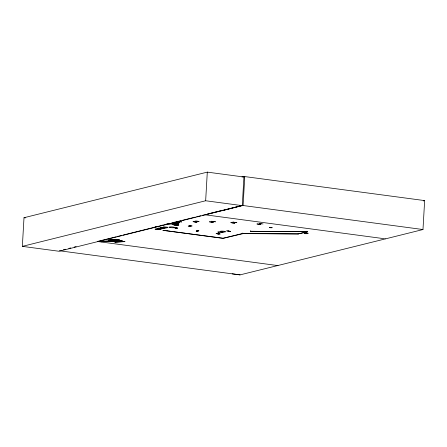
<?xml version="1.0" encoding="UTF-8"?>
<svg xmlns="http://www.w3.org/2000/svg" width="447" height="447" viewBox="0 0 447 447"><rect width="100%" height="100%" fill="white"/><g stroke="black" fill="none" stroke-linecap="round" stroke-linejoin="round"><path stroke-width="0.67" d="M385.431 238.877L422.979 229.534L424.65 200.597L243.967 176.476L242.285 205.648L58.987 251.253L22.35 246.364L24.004 217.723L207.302 172.123L243.939 177.012M164.937 230.546L165.295 230.378M164.362 230.367L162.954 230.339L166.943 230.713M172.805 223.774L172.81 224.198L172.9 223.785M172.983 223.612L173.57 224.506M173.252 224.21L172.872 223.746M173.542 227.674L177.509 228.205L173.531 227.59M174.777 223.751L175.179 223.304L175.006 223.701M174.783 223.735C176.587 224.137 177.297 222.399 176.733 223.282M176.945 223.31L176.973 222.88L176.599 222.908M189.757 225.551C189.757 226.791 189.981 224.617 190.115 226.02L189.724 225.953M189.852 225.947L189.964 225.539L190.126 226.014M195.244 221.449L195.138 221.935M196.903 221.433L196.903 221.019L196.959 221.5M196.898 221.5L196.982 221.014M22.35 246.364L205.654 200.759L207.302 172.123M223.522 210.319L242.302 205.413L422.979 229.534M244.749 176.867L243.112 205.268L207.464 214.079L222.869 210.246M163.054 230.283L222.846 238.335L242.386 233.518L242.408 233.161M242.877 233.479L298.171 233.926L243.14 233.619L242.9 233.122M269.457 227.635C277.425 228.065 265.362 226.836 271.117 227.819M305.396 233.585L304.061 233.53L305.267 233.535L304.709 233.368L304.876 233.094L306.111 233.803L305.703 233.591L306.927 233.602L305.569 233.546M306.664 233.267L305.329 233.217L306.536 233.222L305.977 233.055L306.145 232.775L307.38 233.49L306.966 233.278L308.195 233.284L306.838 233.228M306.983 231.378L306.96 231.736L298.104 233.937L307.715 231.837L306.698 231.596L306.715 231.239M193.115 221.634L196.909 222.193M230.898 222.612L234.776 223.142M256.986 223.975L260.981 224.478L257.098 223.958M179.476 222.466L176.347 221.963M213.375 222.31L209.397 221.807L213.269 222.31M220.086 233.999L216.225 233.535M219.985 234.072L216.124 233.53M175.436 222.332L179.079 222.198M178.968 222.193L175.319 222.36M175.28 228.333L177.291 227.892L175.313 228.378M196.864 231.194L198.842 230.713M228.344 230.836L229.484 231.585M168.983 224.366L168.441 223.656M109.727 240.955L99.832 241.369L100.245 241.497M101.089 241.654L100.793 241.676L111.068 241.352M118.338 239.603L108.37 240.089L118.589 239.676M119.511 239.95L109.392 240.307M112.113 241.106L122.322 240.866L112.136 241.112M113.862 241.615L124.07 241.38M124.691 241.469L114.963 242.045M124.769 241.598L114.873 242.006L125.015 241.659M158.64 229.395L160.378 229.11C149.125 228.233 167.664 228.646 159.071 229.585L159.462 229.635L155.003 229.093L158.758 229.361M179.56 222.427L175.61 221.93L171.665 222.986M100.944 241.715L110.917 241.313M108.532 240.151L118.651 239.793M109.325 240.391L119.422 240.011M112.264 241.246L122.092 240.799M114.175 241.81L113.884 241.62M121.154 240.52L111.107 240.911L121.081 240.408M195.004 221.919L197.11 221.461L196.898 221.086M232.786 222.897L234.742 222.41M258.969 224.21L260.903 223.729M177.582 222.165L179.538 221.701M211.375 222.042L213.353 221.556M213.487 221.589L211.593 222.053M218.091 233.77L218.46 233.753M228.702 231.205L228.529 231.25M198.814 230.736L196.674 231.228M241.956 176.973L243.967 176.476M63.407 249.756L65.418 249.253M68.771 248.42L70.782 247.923M74.129 247.085L76.141 246.588M155.025 226.964L157.053 226.456M160.428 225.618L162.457 225.115M165.837 224.271L167.86 223.768M116.259 236.77L97.34 241.475L278.017 265.602M117.611 236.435L121.662 235.424M123.014 235.088L170.313 223.321M177.073 221.639L181.124 220.628M182.477 220.293L195.317 217.102M196.663 216.761L200.72 215.756M202.072 215.42L204.776 214.744L385.454 238.871L240.067 274.877L232.183 273.838M165.692 227.936C174.285 226.998 155.746 226.59 166.999 227.462C163.697 228.534 156.02 226.394 165.943 228.026M193.132 221.667L196.903 222.215M195.194 221.148L199.077 221.673L195.104 221.142M164.34 230.523L223.226 238.24M230.915 222.651L234.692 223.193M232.976 222.125L236.86 222.656L232.887 222.12M259.159 223.439L263.037 223.941M423.309 200.932L424.65 200.597M177.716 222.198L179.694 221.718M211.587 221.248L215.465 221.779M211.593 221.271L215.353 221.829M198.122 230.635C193.02 231.535 199.038 231.183 198.122 230.456M217.879 234.027L219.874 233.569L217.734 234.01M176.794 222.863L176.772 223.282M259.187 224.221L261.059 223.74M229.026 231.211L229.384 231.211M197.021 230.915L196.697 230.875M197.909 231.01L198.272 231.082M192.003 225.975L188.226 226.104L191.908 225.925M119.606 240.061L109.414 240.313M110.135 241.062L100.067 241.447M101.162 241.771L111.074 241.341M124.076 241.369L114.024 241.766M169.011 224.053L173.145 224.17M306.698 231.596L251.667 231.295L306.96 231.736M251.812 231.708L250.51 230.937M251.119 231.339L250.694 231.334L251.125 231.367M218.371 233.731L218.678 233.775M205.654 200.759L242.285 205.648M178.353 221.472L181.672 221.93L177.694 221.449M242.386 233.518L243.14 233.619L222.958 238.352M24.004 217.723L25.384 217.907M59.39 250.756L240.067 274.877M176.252 222.958L177.548 223.154M174.805 223.332L175.157 223.416M251.851 231.669L250.7 230.976M173.754 224.523L173.011 223.813L173.592 224.517M269.999 227.523L271.491 227.612L269.999 227.523M176.654 224.025L172.81 223.522L176.654 224.053M158.35 228.166L162.658 228.747L162.267 228.691C170.86 227.752 152.321 227.344 163.574 228.216L161.892 228.635L158.35 228.166M226.785 230.875L230.663 231.429L226.797 230.898M175.068 222.969L178.906 223.494L175.073 222.969M170.089 227.534A2.716 0.413 3.3 0 0 174.548 227.562A2.716 0.413 3.3 0 0 171.039 226.886A2.716 0.413 3.3 0 0 170.089 227.534M174.291 224.992A2.716 0.413 3.3 0 0 178.75 225.014A2.716 0.413 3.3 0 0 175.241 224.338A2.716 0.413 3.3 0 0 174.291 224.992A2.716 0.413 3.3 0 0 178.75 225.025A2.716 0.413 3.3 0 0 175.241 224.349A2.716 0.413 3.3 0 0 174.291 224.997M218.678 232.401A2.71 0.413 3.3 0 0 223.131 232.429A2.71 0.413 3.3 0 0 219.633 231.753A2.71 0.413 3.3 0 0 218.678 232.401M221.12 231.781A2.71 0.413 3.3 0 0 225.573 231.809A2.71 0.413 3.3 0 0 222.075 231.133A2.71 0.413 3.3 0 0 221.12 231.781"/></g></svg>
